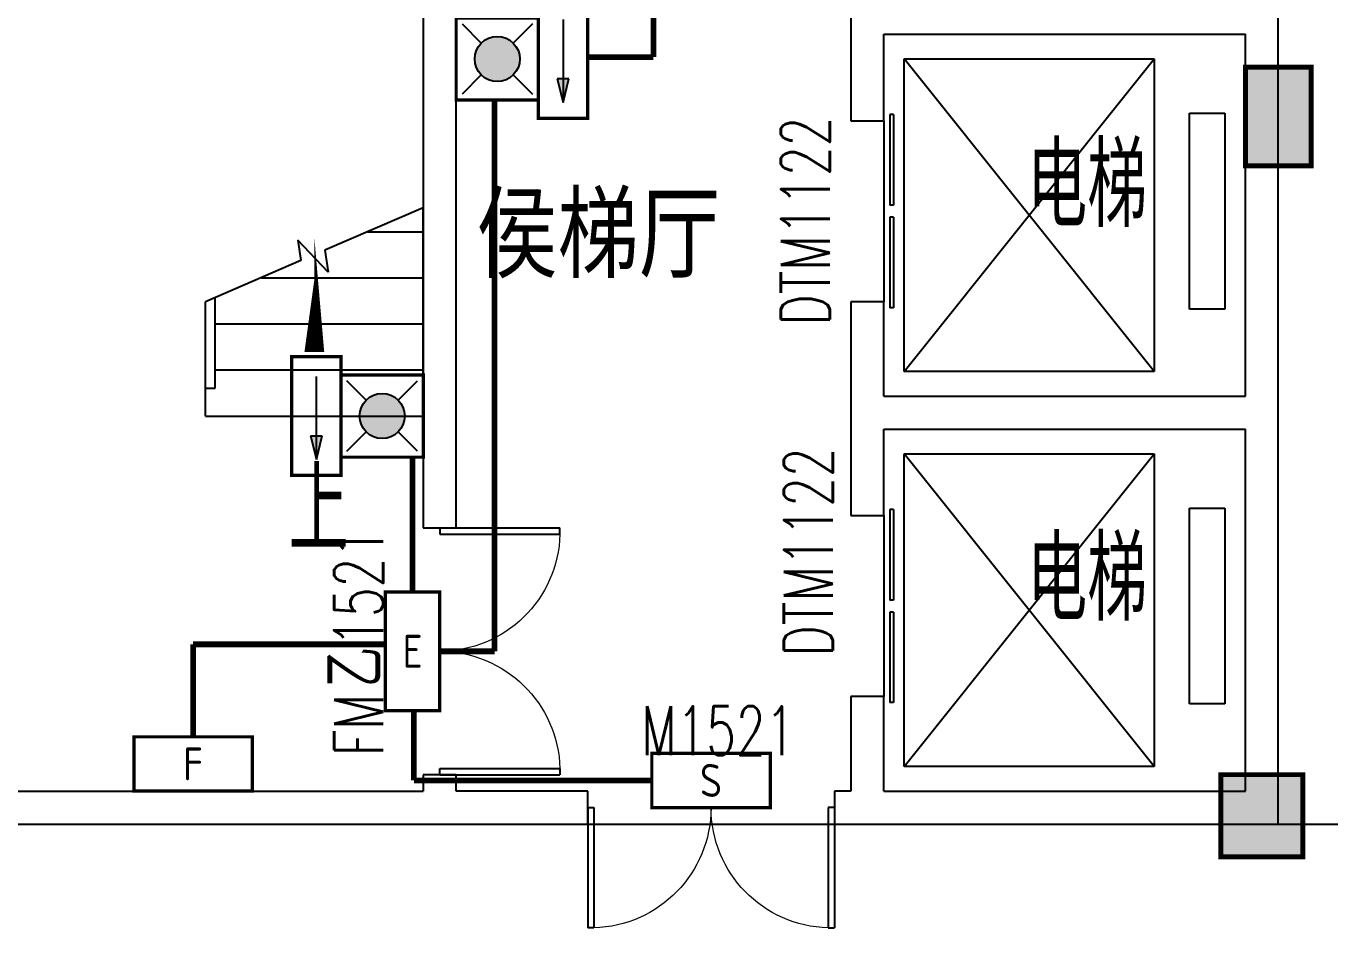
# Model space of a CAD drawing. Extents: x -6243262 to 3079315, y -2914302 to 172723.
# Drawn here: x -2453395 to -2445465, y -1008228 to -1002747 of the extents above; entities that cross this region are included whole.
import ezdxf
from ezdxf.enums import TextEntityAlignment as Align

# ---------------------------------------------------------------- set-up
doc = ezdxf.new("R2010")
doc.units = 0
doc.header["$LTSCALE"] = 1000
doc.linetypes.add('DASH', pattern=[0.35, 0.25, -0.1])
for name, color, linetype in [('0-柱网', 2, 'Continuous'), ('A-DOOR', 141, 'Continuous'), ('A-DOOR-IDEN', 7, 'Continuous'), ('A-FLOR-EVTR', 2, 'Continuous'), ('DIM_SYMB', 3, 'Continuous'), ('DOOR_FIRE', 4, 'Continuous'), ('DOOR_FIRE_TEXT', 7, 'Continuous'), ('EQUIP-应急', 3, 'Continuous'), ('PUB_TEXT', 7, 'Continuous'), ('STAIR', 2, 'Continuous'), ('WALL', 9, 'Continuous'), ('WINDOW', 4, 'Continuous'), ('WINDOW_TEXT', 7, 'Continuous'), ('WIRE-应急', 1, 'DASH')]:
    doc.layers.add(name, color=color, linetype=linetype)
doc.styles.add('-宋体', font='', dxfattribs={"width": 0.8})
doc.styles.add('_TCH_DIM', font='SIMPLEX', dxfattribs={"bigfont": 'GBCBIG'})
doc.styles.add('_TCH_WINDOW', font='SIMPLEX', dxfattribs={"height": 3.5, "bigfont": 'GBCBIG'})
doc.styles.add('_TEL_ATTDEF', font='gbenor', dxfattribs={"bigfont": 'gbcbig'})
doc.styles.add('_TEL_DIM', font='SIMPLEX', dxfattribs={"width": 0.8, "height": 3.5, "bigfont": 'HZTXT'})
doc.styles.get('-宋体').set_extended_font_data('SimSun')

# ---------------------------------------------------------------- blocks, each defined once
blk = doc.blocks.new('宿舍楼柱网1')
at = {"layer": '0-柱网'}
h = blk.add_hatch(color=0, dxfattribs=at)
h.dxf.hatch_style = 1
h.paths.add_polyline_path([(639657.8966830273, 142026.3068843721), (640057.8966830273, 142026.3068843721), (640057.8966830273, 141426.3068843721), (639657.8966830273, 141426.3068843721)])
h = blk.add_hatch(color=0, dxfattribs=at)
h.dxf.hatch_style = 1
h.paths.add_polyline_path([(639507.8966830173, 137726.3070071042), (640007.8966830173, 137726.3070071042), (640007.8966830173, 137226.3070071042), (639507.8966830173, 137226.3070071042)])
at = {"layer": '0-柱网', "color": 0, "const_width": 30}
for points in [[(639657.8966830273, 142026.3068843721), (640057.8966830273, 142026.3068843721), (640057.8966830273, 141426.3068843721), (639657.8966830273, 141426.3068843721)], [(639507.8966830173, 137726.3070071042), (640007.8966830173, 137726.3070071042), (640007.8966830173, 137226.3070071042), (639507.8966830173, 137226.3070071042)]]:
    blk.add_lwpolyline(points, close=True, dxfattribs=at)
blk = doc.blocks.new('$DORLIB2D$00000127')
at = {"color": 0}
for points in [[(-0.5333333333328483, 0.7948983154366971), (-0.5333333333328483, 0.690405644187237)], [(-0.03333333333284827, 0.7948983154366971), (-0.5333333333328483, 0.7948983154366971)], [(-0.03333333333284827, 0.7948983154366971), (-0.03333333333284827, 0.690405644187237)], [(0.5333333333328483, 0.7948983154366971), (0.03333333333284827, 0.7948983154366971)], [(0.03333333333284827, 0.7948983154366971), (0.03333333333284827, 0.690405644187237)], [(0.5333333333328483, 0.7948983154366971), (0.5333333333328483, 0.690405644187237)], [(-0.03333333333284827, 0.690405644187237), (-0.5333333333328483, 0.690405644187237)], [(0.5333333333328483, 0.690405644187237), (0.03333333333284827, 0.690405644187237)], [(0.5, 0.4999999999999858), (-0.5, 0.4999999999999858)]]:
    blk.add_lwpolyline(points, dxfattribs=at)
blk = doc.blocks.new('$DorLib2D$00000002')
at = {"color": 0}
for p, q in [((-0.5, -5.684341886080802e-17), (-0.5000000000000007, 0.4875)), ((-0.4750000000000007, 0.4875), (-0.5000000000000007, 0.4875)), ((-0.475, -2.842170943040401e-17), (-0.4750000000000007, 0.4875)), ((0.475, -2.842170943040401e-17), (0.4750000000000007, 0.4875)), ((0.4750000000000007, 0.4875), (0.5000000000000007, 0.4875)), ((0.5, -5.684341886080802e-17), (0.5000000000000007, 0.4875)), ((-0.5, -5.684341886080802e-17), (-0.475, -2.842170943040401e-17)), ((0.5, -5.684341886080802e-17), (0.475, -2.842170943040401e-17))]:
    blk.add_line(p, q, dxfattribs=at)
at = {"color": 0, "lineweight": 13}
for centre, start, end in [((-0.4875, -4.263256414560601e-17), 0, 88.53071641864632), ((0.4875, -4.263256414560601e-17), 91.4692835813537, 180)]:
    blk.add_arc(centre, 0.4875, start, end, dxfattribs=at)
blk = doc.blocks.new('43242')
at = {"color": 8}
blk.add_lwpolyline([(1178128.766715311, -1148184.36646758), (1234087.717471505, -1148184.366056475), (1238763.204153456, -1139735.956112293), (1224498.809768404, -1116977.402869935)], dxfattribs=at)
at = {"layer": 'A-FLOR-EVTR', "color": 8, "ltscale": 0.5}
for p, q in [((1216553.766942874, -1145434.365933736), (1216553.766942874, -1143534.365933736)), ((1216553.766942874, -1143534.365933736), (1218073.766942818, -1143534.365933737)), ((1218073.766942818, -1145434.365933737), (1216553.766942874, -1143534.365933736)), ((1216553.766942874, -1145434.365933736), (1218073.766942818, -1143534.365933737)), ((1218073.766942818, -1143534.365933737), (1218073.766942818, -1145434.365933737)), ((1218288.766942818, -1145054.365933737), (1218288.766942818, -1143864.365933737)), ((1218288.766942818, -1143864.365933737), (1218503.766942818, -1143864.365933737)), ((1218503.766942818, -1143864.365933737), (1218503.766942818, -1145054.365933737)), ((1218503.766942818, -1145054.365933737), (1218288.766942818, -1145054.365933737)), ((1218073.766942818, -1145434.365933737), (1216553.766942874, -1145434.365933736)), ((1216553.766942874, -1147834.365933736), (1216553.766942874, -1145934.365933736)), ((1216553.766942874, -1145934.365933736), (1218073.766942818, -1145934.365933737)), ((1218073.766942817, -1147834.365933737), (1216553.766942874, -1145934.365933736)), ((1216553.766942874, -1147834.365933736), (1218073.766942818, -1145934.365933737)), ((1218073.766942818, -1145934.365933737), (1218073.766942817, -1147834.365933737)), ((1218288.766942817, -1147454.365933737), (1218288.766942817, -1146264.365933737)), ((1218288.766942817, -1146264.365933737), (1218503.766942817, -1146264.365933737)), ((1218503.766942817, -1146264.365933737), (1218503.766942817, -1147454.365933737)), ((1218503.766942817, -1147454.365933737), (1218288.766942817, -1147454.365933737)), ((1218073.766942817, -1147834.365933737), (1216553.766942874, -1147834.365933736))]:
    blk.add_line(p, q, dxfattribs=at)
at = {"layer": 'DIM_SYMB', "color": 8}
blk.add_lwpolyline([(1212966.268119858, -1145844.364384037, 0, 0, 0), (1212966.268119857, -1144864.364384037, 0, 120, 0), (1212966.268119857, -1145314.364384037, 0, 0, 0)], format="xyseb", dxfattribs=at)
at = {"layer": 'STAIR', "color": 8}
for p, q in [((1213628.768119858, -1144438.376148771), (1213030.426582258, -1144696.66843613)), ((1213628.768119858, -1145704.364384037), (1213628.768119805, -1144438.376149108)), ((1213050.02869508, -1144830.237733083), (1212865.395341856, -1144634.644360306)), ((1212865.395341856, -1144634.644360306), (1212883.787588902, -1144759.969608856)), ((1213290.582160514, -1144584.364384069), (1213628.768119858, -1144584.364384037)), ((1213030.426582258, -1144696.66843613), (1213050.02869508, -1144830.237733083)), ((1212883.787588902, -1144759.969608856), (1212303.768119858, -1145010.352619302)), ((1212641.954080445, -1144864.364383966), (1213628.768119858, -1144864.364384037)), ((1212303.768119806, -1145534.364383952), (1212303.768119761, -1145010.352619613)), ((1212303.768119858, -1145534.364384037), (1212303.768119845, -1145010.352619307)), ((1212363.768119858, -1145534.364384037), (1212363.768119845, -1144984.451798)), ((1212363.768119865, -1145144.364384), (1213628.768119858, -1145144.364384037)), ((1212363.768119871, -1145424.364384), (1213628.768119858, -1145424.364384037)), ((1212303.768119858, -1145704.364384037), (1212303.768119806, -1145534.364383952)), ((1212303.768119858, -1145534.364384037), (1212363.768119858, -1145534.364384037)), ((1212303.768119858, -1145704.364384037), (1213628.768119858, -1145704.364384037))]:
    blk.add_line(p, q, dxfattribs=at)
at = {"layer": 'WALL', "color": 8}
for p, q in [((1213628.766942829, -1140684.364602811), (1213628.76694283, -1146384.36646759)), ((1213828.766942798, -1146384.36646759), (1213828.766942829, -1140684.3647014)), ((1216228.766942823, -1143284.365933724), (1216228.766942832, -1143909.365933533)), ((1218828.766942836, -1145684.365933724), (1218828.766942836, -1143284.365933724)), ((1216428.766942895, -1143909.365933533), (1216428.766942832, -1143384.365933667)), ((1216428.766942832, -1143384.365933667), (1218628.766942851, -1143384.365933667)), ((1218628.766942851, -1145584.365933667), (1218628.766942851, -1143384.365933667)), ((1216228.766942832, -1143909.365933533), (1216428.766942895, -1143909.365933533)), ((1216428.766942895, -1145009.365933838), (1216228.766942832, -1145009.365933838)), ((1216228.766942832, -1145009.365933838), (1216228.766942822, -1145684.365933724)), ((1216428.766942832, -1145584.365933667), (1216428.766942895, -1145009.365933838)), ((1216428.766942832, -1145584.365933667), (1218628.766942851, -1145584.365933667)), ((1216228.766942822, -1145684.365933724), (1216228.766942813, -1146309.365933838)), ((1218828.76694283, -1148184.3664676), (1218828.766942836, -1145684.365933724)), ((1216428.766942878, -1146309.365933838), (1216428.76694282, -1145784.365933769)), ((1216428.76694282, -1145784.365933769), (1218628.766942888, -1145784.365933769)), ((1218628.766942888, -1147984.3664676), (1218628.766942888, -1145784.365933769)), ((1216228.766942813, -1146309.365933838), (1216428.766942878, -1146309.365933838)), ((1213628.76694283, -1146384.36646759), (1213828.766942798, -1146384.36646759)), ((1216428.766942878, -1147409.365933533), (1216228.76694278, -1147409.365933533)), ((1216228.76694278, -1147409.365933533), (1216228.766942753, -1147984.366467652)), ((1216428.76694282, -1147984.3664676), (1216428.766942878, -1147409.365933533)), ((1213828.766942798, -1147884.36646759), (1213628.76694283, -1147884.36646759)), ((1213628.76694283, -1147884.36646759), (1213628.766942828, -1147984.366467568)), ((1213828.766942828, -1147984.366467652), (1213828.766942798, -1147884.36646759)), ((1210828.766942812, -1147984.366467568), (1213628.766942828, -1147984.366467568)), ((1214628.766942749, -1147984.366467637), (1213828.766942828, -1147984.366467652)), ((1214628.766942749, -1148184.366467558), (1214628.766942749, -1147984.366467637)), ((1216228.766942753, -1147984.366467652), (1216128.766942749, -1147984.366467637)), ((1216128.766942749, -1147984.366467637), (1216128.766942749, -1148184.366467558)), ((1216428.76694282, -1147984.3664676), (1218628.766942888, -1147984.3664676)), ((1210628.766942812, -1148184.366467568), (1213728.766942822, -1148184.366467591)), ((1213728.766942822, -1148184.366467591), (1214628.766942749, -1148184.366467558)), ((1216128.766942749, -1148184.366467558), (1216328.766942822, -1148184.366467591)), ((1216328.766942822, -1148184.366467591), (1218828.76694283, -1148184.3664676))]:
    blk.add_line(p, q, dxfattribs=at)
at = {"layer": 'WINDOW', "color": 8}
blk.add_line((1214628.766942832, -1148184.366467591), (1216128.766942832, -1148184.366467591), dxfattribs=at)
at = {"layer": '0-柱网', "color": 8}
blk.add_blockref('宿舍楼柱网1', (578970.8709176425, -1285610.676399468), dxfattribs=at)
at = {"layer": 'A-DOOR', "color": 8}
ref = blk.add_blockref('$DORLIB2D$00000127', (1216328.766942823, -1144459.365933683), dxfattribs=dict(at, xscale=1100, yscale=-200, zscale=200, rotation=89.99999999998887))
ref.add_attrib('A', 'DTM1122', (1216100.887083219, -1145154.355577372), dxfattribs={"layer": 'A-DOOR-IDEN', "color": 8, "height": 297.5, "rotation": 89.99999999998887, "style": '_TCH_WINDOW', "width": 0.7058823529411765})
ref = blk.add_blockref('$DORLIB2D$00000127', (1216328.766942822, -1146859.365933683), dxfattribs=dict(at, xscale=1100, yscale=-200, zscale=200, rotation=90))
ref.add_attrib('A', 'DTM1122', (1216119.540151297, -1147165.150782092), dxfattribs={"layer": 'A-DOOR-IDEN', "color": 8, "height": 297.5, "rotation": 90, "style": '_TCH_WINDOW', "width": 0.7058823529411765})
at = {"layer": 'DOOR_FIRE', "color": 8, "xscale": 1500, "yscale": -1500, "zscale": 200, "rotation": 89.9999999999911}
blk.add_blockref('$DorLib2D$00000002', (1213728.766942822, -1147134.3664676), dxfattribs=at)
at = {"layer": 'WINDOW', "color": 8}
ref = blk.add_blockref('$DorLib2D$00000002', (1215378.766942832, -1148084.366467591), dxfattribs=dict(at, xscale=1500, yscale=-1500, zscale=1500))
ref.add_attrib('A', 'M1521', (1214953.766942832, -1147766.309505902), dxfattribs={"layer": 'WINDOW_TEXT', "color": 8, "height": 297.5, "style": '_TCH_WINDOW', "width": 0.7058823529411765})
at = {"layer": 'DIM_SYMB', "color": 7, "style": '_TCH_DIM'}
blk.add_text('上', height=506.3829787234042, dxfattribs=at).set_placement((1212809.885141134, -1146526.864384037))
at = {"layer": 'DOOR_FIRE_TEXT', "color": 8, "style": '_TCH_WINDOW', "width": 0.7058823529411765}
for s, p in [('1521', (1213383.924285477, -1147106.494127175)), ('FM', (1213383.924285477, -1147772.238808026))]:
    blk.add_text(s, height=297.5, rotation=89.9999999999911, dxfattribs=at).set_placement(p)
at = {"layer": 'DOOR_FIRE_TEXT', "color": 8, "style": '_TCH_WINDOW'}
blk.add_text('乙', height=337.5886524822695, rotation=89.9999999999911, dxfattribs=at).set_placement((1213383.924285477, -1147352.238808026))
at = {"layer": 'PUB_TEXT', "color": 8, "style": '_TCH_DIM'}
for p in [(1217301.920697468, -1144555.985314783), (1217301.920697468, -1146948.65323581)]:
    blk.add_text('电梯', height=506.3829787234042, dxfattribs=at).set_placement(p)
at = {"layer": 'PUB_TEXT', "color": 8, "style": '-宋体', "width": 0.8}
blk.add_text('侯梯厅', height=453.1645569620252, dxfattribs=at).set_placement((1213950.680086864, -1144816.482431416))
blk = doc.blocks.new('$equip$00002604')
blk.add_hatch(color=256).paths.add_polyline_path([(0.2745181131831487, 0.5000125000005937, 1), (-0.2744993631858961, 0.5000125000005937, 1)])
for p, q in [((-0.4285620535811177, 0.9285839285730617), (-0.1940976152691292, 0.6941194902610732)), ((0.1941163652627438, 0.6941194902683492), (0.4285808035638183, 0.9285839285730617)), ((-0.4285620535811177, 0.07144107142812572), (-0.1940976152691292, 0.3059055097401142)), ((0.1941163652627438, 0.3059055097328383), (0.4285808035638183, 0.07144107142812572))]:
    blk.add_line(p, q)
at = {"const_width": 0.04}
blk.add_lwpolyline([(-0.4999906250013737, 1.000012500000594), (-0.4999906250013737, 1.250000059371814e-05), (0.5000093749986263, 1.250000059371814e-05), (0.5000093749986263, 1.000012500000594), (-0.4999906250013737, 1.000012500000594), (-0.4999906250013737, 1.250000059371814e-05)], dxfattribs=at)
blk.add_lwpolyline([(-0.4999906250013737, 1.000012500000594), (-0.4999906250013737, 1.250000059371814e-05), (0.5000093749986263, 1.250000059371814e-05), (0.5000093749986263, 1.000012500000594)], close=True)
blk.add_circle((9.374998626299202e-06, 0.5000125000005937), 0.2745087381843628)
for p in [(9.374998626299202e-06, 1.000012500000594), (-0.4999906250013737, 0.5000125000005937), (0.5000093749986263, 0.5000125000005937), (0, 0)]:
    blk.add_point(p)
at = {"color": 7, "style": '_TEL_DIM', "flags": 1}
blk.add_attdef('A', text='', height=2.5e-05, dxfattribs=at).set_placement((0, 0), align=Align.MIDDLE_CENTER)
blk = doc.blocks.new('$equip$00003179')
for p, q in [((0.7200000000011642, 0.6599999999998545), (-0.7199999999975262, 0.6599999999998545)), ((-0.7199999999975262, 0.6599999999998545), (-0.7199999999975262, 0)), ((0.7200000000011642, 0), (0.7200000000011642, 0.6599999999998545)), ((-0.7199999999975262, 0), (0.7200000000011642, 0))]:
    blk.add_line(p, q)
at = {"const_width": 0.04}
blk.add_lwpolyline([(-0.7199999999975262, 0.6599999999998545), (-0.7199999999975262, 0), (0.7200000000011642, 0), (0.7200000000011642, 0.6599999999998545), (-0.7199999999975262, 0.6599999999998545), (-0.7199999999975262, 0)], dxfattribs=at)
for p in [(0, 0.6599999999998545), (-0.7199999999975262, 0.3299999999999272), (0.7200000000011642, 0.3299999999999272), (0, 0)]:
    blk.add_point(p)
at = {"color": 7, "style": '_TEL_DIM'}
blk.add_attdef('$TEXT$', text='', height=0.4, dxfattribs=at).set_placement((0, 0.3299999999999272), align=Align.MIDDLE_CENTER)
at = {"color": 7, "style": '_TEL_DIM', "flags": 1}
for tag in ['REMARK', 'A']:
    blk.add_attdef(tag, text='', height=2e-05, dxfattribs=at).set_placement((0, 0), align=Align.MIDDLE_CENTER)
blk = doc.blocks.new('$equip$00003165')
for p, q in [((0.7200000000011642, 0.6599999999998545), (-0.7200000000011642, 0.6599999999998545)), ((-0.7200000000011642, 0.6599999999998545), (-0.7200000000011642, 0)), ((0.7200000000011642, 0), (0.7200000000011642, 0.6599999999998545)), ((-0.7200000000011642, 0), (0.7200000000011642, 0))]:
    blk.add_line(p, q)
at = {"const_width": 0.04}
blk.add_lwpolyline([(-0.7200000000011642, 0.6599999999998545), (-0.7200000000011642, 0), (0.7200000000011642, 0), (0.7200000000011642, 0.6599999999998545), (-0.7200000000011642, 0.6599999999998545), (-0.7200000000011642, 0)], dxfattribs=at)
for p in [(0, 0.6599999999998545), (-0.7200000000011642, 0.3299999999999272), (0.7200000000011642, 0.3299999999999272), (0, 0)]:
    blk.add_point(p)
at = {"color": 7, "style": '_TEL_DIM'}
blk.add_attdef('$TEXT$', text='', height=0.4, dxfattribs=at).set_placement((0, 0.3299999999999272), align=Align.MIDDLE_CENTER)
at = {"color": 7, "style": '_TEL_DIM', "flags": 1}
for tag in ['REMARK', 'A']:
    blk.add_attdef(tag, text='', height=2e-05, dxfattribs=at).set_placement((0, 0), align=Align.MIDDLE_CENTER)
blk = doc.blocks.new('$equip$00002540')
blk.add_hatch(color=256).paths.add_polyline_path([(0.2400000000016007, 0.3720000000030268), (0.2400000000016007, 0.2280000000064319), (0.5280000000020664, 0.3000000000029104)])
for p, q in [((-0.7199999999975262, 0.6000000000058208), (-0.7199999999975262, 0)), ((0.7199999999975262, 0.6000000000058208), (-0.7199999999975262, 0.6000000000058208)), ((0.7199999999975262, 0), (0.7199999999975262, 0.6000000000058208)), ((0.2400000000016007, 0.3720000000030268), (0.2400000000016007, 0.2280000000064319)), ((0.5280000000020664, 0.3000000000029104), (0.2400000000016007, 0.3720000000030268)), ((0.2400000000016007, 0.2280000000064319), (0.5280000000020664, 0.3000000000029104)), ((-0.7199999999975262, 0), (0.7199999999975262, 0))]:
    blk.add_line(p, q)
at = {"color": 7}
blk.add_line((-0.4800000000032014, 0.3000000000029104), (0.4800000000032014, 0.3000000000029104), dxfattribs=at)
at = {"const_width": 0.04}
blk.add_lwpolyline([(-0.7199999999975262, 0.6000000000058208), (-0.7199999999975262, 0), (0.7199999999975262, 0), (0.7199999999975262, 0.6000000000058208), (-0.7199999999975262, 0.6000000000058208), (-0.7199999999975262, 0)], dxfattribs=at)
for p in [(0, 0.6000000000058208), (-0.7199999999975262, 0.3000000000029104), (0.7199999999975262, 0.3000000000029104), (0, 0)]:
    blk.add_point(p)
at = {"color": 7, "style": '_TEL_DIM', "flags": 1}
blk.add_attdef('A', text='', height=2e-05, dxfattribs=at).set_placement((0, 0), align=Align.MIDDLE_CENTER)
blk = doc.blocks.new('$equip$00002534')
for p, q in [((-0.7200000000011642, 0.6599999999998545), (-0.7200000000011642, 0)), ((0.7200000000011642, 0.6599999999998545), (-0.7200000000011642, 0.6599999999998545)), ((0.7200000000011642, 0), (0.7200000000011642, 0.6599999999998545)), ((-0.7200000000011642, 0), (0.7200000000011642, 0))]:
    blk.add_line(p, q)
at = {"const_width": 0.04}
blk.add_lwpolyline([(-0.7200000000011642, 0.6599999999998545), (-0.7200000000011642, 0), (0.7200000000011642, 0), (0.7200000000011642, 0.6599999999998545), (-0.7200000000011642, 0.6599999999998545), (-0.7200000000011642, 0)], dxfattribs=at)
for p in [(0, 0.6599999999998545), (-0.7200000000011642, 0.3299999999981083), (0.7200000000011642, 0.3299999999981083), (0, 0)]:
    blk.add_point(p)
at = {"color": 7, "style": '_TEL_DIM'}
blk.add_attdef('$TEXT$', text='', height=0.4, dxfattribs=at).set_placement((0, 0.3299999999981083), align=Align.MIDDLE_CENTER)
at = {"color": 7, "style": '_TEL_DIM', "flags": 1}
blk.add_attdef('A', text='', height=2e-05, dxfattribs=at).set_placement((0, 0), align=Align.MIDDLE_CENTER)
blk = doc.blocks.new('$equip$00002541')
blk.add_hatch(color=256).paths.add_polyline_path([(-0.2400000000016007, 0.3719999999993888), (-0.5280000000020664, 0.2999999999992724), (-0.2400000000016007, 0.227999999999156)])
for p, q in [((-0.7199999999975262, 0.5999999999949068), (-0.7199999999975262, 0)), ((0.7199999999975262, 0.5999999999949068), (-0.7199999999975262, 0.5999999999949068)), ((0.7199999999975262, 0), (0.7199999999975262, 0.5999999999949068)), ((-0.2400000000016007, 0.3719999999993888), (-0.5280000000020664, 0.2999999999992724)), ((-0.2400000000016007, 0.3719999999993888), (-0.2400000000016007, 0.227999999999156)), ((-0.5280000000020664, 0.2999999999992724), (-0.2400000000016007, 0.227999999999156)), ((-0.7199999999975262, 0), (0.7199999999975262, 0))]:
    blk.add_line(p, q)
at = {"color": 7}
blk.add_line((-0.4800000000032014, 0.2999999999992724), (0.4800000000032014, 0.2999999999992724), dxfattribs=at)
at = {"const_width": 0.04}
blk.add_lwpolyline([(-0.7199999999975262, 0.5999999999949068), (-0.7199999999975262, 0), (0.7199999999975262, 0), (0.7199999999975262, 0.5999999999949068), (-0.7199999999975262, 0.5999999999949068), (-0.7199999999975262, 0)], dxfattribs=at)
for p in [(0, 0.5999999999949068), (-0.7199999999975262, 0.2999999999956344), (0.7199999999975262, 0.2999999999956344), (0, 0)]:
    blk.add_point(p)
at = {"color": 7, "style": '_TEL_DIM', "flags": 1}
blk.add_attdef('A', text='', height=2e-05, dxfattribs=at).set_placement((0, 0), align=Align.MIDDLE_CENTER)

msp = doc.modelspace()

# ---------------------------------------------------------------- linework, layer by layer
at = {"layer": 'WIRE-应急', "linetype": 'DASH', "const_width": 35}
for points in [[(-2449579.050392766, -1002935.666592939), (-2449579.050392766, -999996.8710506295)], [(-2449979.047839773, -1002935.666592939), (-2449579.050392766, -1002935.666592939)], [(-2450545.719776574, -1006546.872225318), (-2450545.719776574, -1003196.876029712)], [(-2451044.054089767, -1006186.872225317), (-2451044.054089767, -1005366.865454255)], [(-2452379.05408977, -1007066.872225285), (-2452379.05408977, -1006504.391256251)], [(-2452379.05408977, -1006504.391256251), (-2451209.054089768, -1006504.391256251)], [(-2450879.054089768, -1006546.872225318), (-2450545.719776574, -1006546.872225318)], [(-2451035.738948048, -1007331.872225309), (-2451035.738948048, -1006906.872225319)], [(-2451035.738948048, -1007331.872225309), (-2449589.054089759, -1007331.872225309)]]:
    msp.add_lwpolyline(points, dxfattribs=at)

# ---------------------------------------------------------------- block references
msp.add_blockref('43242', (-3664607.82103259, 140587.4942422826))
at = {"layer": 'EQUIP-应急', "xscale": 500, "yscale": 500, "zscale": 500}
for name, p, rotation in [('$equip$00002540', (-2450279.047839777, -1002946.871342213), 270), ('$equip$00002604', (-2450779.054089777, -1002946.871342213), 270), ('$equip$00002541', (-2451479.059162733, -1005116.865454255), 90), ('$equip$00002604', (-2450979.052912733, -1005116.870141754), 90)]:
    msp.add_blockref(name, p, dxfattribs=dict(at, rotation=rotation))
at = {"layer": 'EQUIP-应急'}
ref = msp.add_blockref('$equip$00002534', (-2450879.054089768, -1006546.872225318), dxfattribs=dict(at, xscale=500, yscale=500, zscale=500, rotation=90))
ref.add_attrib('$TEXT$', 'E', dxfattribs={"layer": '0', "color": 7, "height": 200, "style": '_TEL_ATTDEF'}).set_placement((-2451044.054089767, -1006546.872225318), align=Align.MIDDLE_CENTER)
ref = msp.add_blockref('$equip$00003179', (-2452379.05408977, -1007396.872225285), dxfattribs=dict(at, xscale=500, yscale=500, zscale=500))
ref.add_attrib('$TEXT$', 'F', dxfattribs={"layer": '0', "color": 7, "height": 200, "style": '_TEL_ATTDEF'}).set_placement((-2452379.05408977, -1007231.872225285), align=Align.MIDDLE_CENTER)
ref = msp.add_blockref('$equip$00003165', (-2449229.054089759, -1007496.872225309), dxfattribs=dict(at, xscale=500, yscale=500, zscale=500))
ref.add_attrib('$TEXT$', 'S', dxfattribs={"layer": '0', "color": 7, "height": 200, "style": '_TEL_ATTDEF'}).set_placement((-2449229.054089759, -1007331.872225309), align=Align.MIDDLE_CENTER)

doc.saveas('drawing.dxf')
